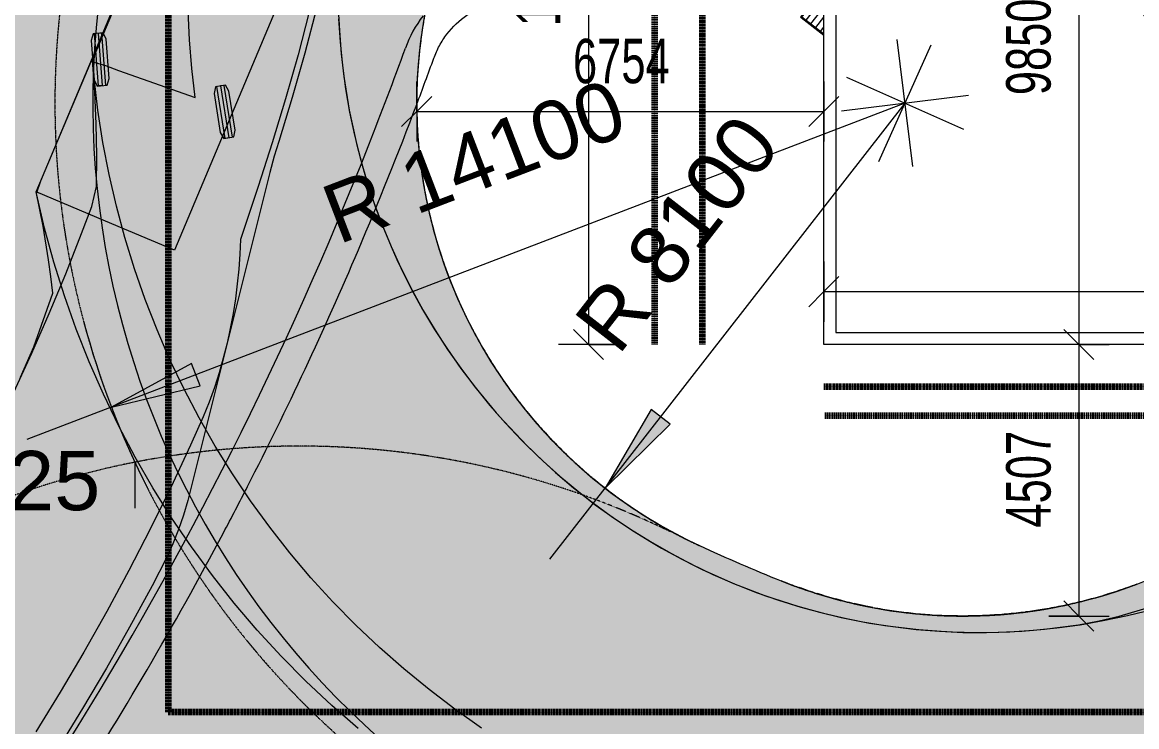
# Model space of a CAD drawing. Header units: millimetres. Extents: x 15878 to 679837, y -72324 to 391440.
# Drawn here: x 372138 to 390626, y -8488 to 3209 of the extents above; entities that cross this region are included whole.
import ezdxf

# ---------------------------------------------------------------- set-up
doc = ezdxf.new("R2010")
doc.units = ezdxf.units.MM
for name, pattern in [('Demolished', [4.8, 3.2, -1.6]), ('Hidden', [7.14375, 4.7625, -2.38125]), ('Hidden 0_6', [1.2, 0.6, -0.6])]:
    doc.linetypes.add(name, pattern=pattern)
for name, color, linetype, lineweight in [('A-ANNO-DIMS', 211, 'Continuous', 5), ('A-ANNO-DIMS-500', 211, 'Continuous', 5), ('A-ANNO-NOTE', 131, 'Continuous', 25), ('A-DETL', 90, 'Continuous', 5), ('A-DETL-GENF', 92, 'Continuous', 5), ('A-DETL-THIN', 151, 'Continuous', 5), ('A-FLOR', 192, 'Continuous', 5), ('A-WALL', 113, 'Continuous', 5), ('Q-CASE', 31, 'Continuous', 5)]:
    doc.layers.add(name, color=color, linetype=linetype, lineweight=lineweight)
doc.styles.add('Arial', font='arial.ttf', dxfattribs={"width": 0.7, "height": 737.649701})
doc.styles.add('Arial_1', font='arial.ttf', dxfattribs={"height": 983.532934})
doc.dimstyles.new('Linear_-_1_5mm_Arial', dxfattribs={"dimscale": 304.8, "dimtxt": 750, "dimasz": 1.64042, "dimexe": 1.64042, "dimexo": 0.0625, "dimgap": 0.82021, "dimtad": 1, "dimdec": 0, "dimzin": 0, "dimdsep": 46, "dimtxsty": 'Arial', "dimblk1": 'OBLIQUE', "dimblk2": 'OBLIQUE', "dimsah": 1, "dimcen": 0.09, "dimadec": 0, "dimazin": 0, "dimtfac": 1, "dimtdec": 4, "dimtix": 1, "dimtmove": 0, "dimatfit": 3, "dimfxl": 1.64042, "dimfxlon": 1, "dimtvp": 1, "dimtolj": 1, "dimtzin": 0, "dimarcsym": 2})
doc.dimstyles.new('Radial_-_2mm_Arial', dxfattribs={"dimscale": 304.8, "dimtxt": 1000, "dimasz": 4.92126, "dimexe": 4.92126, "dimexo": 0, "dimgap": 2.870735, "dimtad": 1, "dimjust": 3, "dimdec": 0, "dimzin": 0, "dimdsep": 46, "dimtxsty": 'Arial_1', "dimsah": 1, "dimcen": 0.09, "dimdle": 4.92126, "dimadec": 0, "dimazin": 0, "dimtfac": 1, "dimtdec": 4, "dimtix": 1, "dimtmove": 0, "dimatfit": 2, "dimfxl": 1, "dimtvp": 1, "dimtolj": 1, "dimtzin": 0, "dimarcsym": 2})

# ---------------------------------------------------------------- blocks, each defined once
blk = doc.blocks.new('DLN-Surface Channel-S1 - 300x150 _WD_-16398120-E_V_A_ Plan')
at = {"layer": 'Q-CASE'}
h = blk.add_hatch(dxfattribs=at)
h.set_pattern_fill('FP_3658', color=256, style=0, pattern_type=2)
h.set_pattern_definition([(270, (347796.43, 609.6), (100, 6e-15), [])])
h.paths.add_polyline_path([(4646, -135), (4473, 86), (4195, -135), (4640, -135)], flags=0)
h.paths.add_polyline_path([(-4185, -135), (-4398, 135), (-4649, 135), (-4646, -135), (-4199, -135)], flags=0)
for p, q in [((-4659, -150), (-4659, 150)), ((-4649, 150), (-4659, 150)), ((-4649, 150), (-4649, -150)), ((-4649, 140), (-4649, 150)), ((-4649, 150), (-4408, 150)), ((-4649, 140), (-4400, 140)), ((-4649, -135), (-4649, 135)), ((-4396, 135), (-4649, 135)), ((-4659, -150), (-4649, -150)), ((-4649, -135), (-4185, -135)), ((-4649, -150), (-4649, -140)), ((-4181, -140), (-4649, -140)), ((-4649, -150), (-4173, -150)), ((4171, -150), (4649, -150)), ((4649, -140), (4184, -140)), ((4190, -135), (4646, -135)), ((4649, -140), (4649, -150)), ((4649, -150), (4649, -142)), ((4649, -150), (4659, -150))]:
    blk.add_line(p, q, dxfattribs=at)
blk = doc.blocks.new('DIMBLOCK75-E_V_A_ Plan')
at = {"layer": 'A-ANNO-DIMS-500'}
for p, q in [((389667, 7707), (389417, 7957)), ((390167, 7707), (389167, 7707)), ((389667, 7707), (389667, -2143)), ((389667, 7707), (389917, 7457)), ((389667, 7707), (390167, 7707)), ((389667, -2143), (389417, -1893)), ((390167, -2143), (389167, -2143)), ((389667, -2143), (389917, -2393)), ((389667, -2143), (390167, -2143))]:
    blk.add_line(p, q, dxfattribs=at)
at = {"layer": 'A-ANNO-DIMS-500', "color": 0, "insert": (388460, 1998), "char_height": 737.6, "width": 1883.08, "attachment_point": 1, "rotation": 90, "line_spacing_factor": 0.938532, "style": 'Arial'}
blk.add_mtext('9850', dxfattribs=at)
blk = doc.blocks.new('_Oblique')
at = {"color": 0, "linetype": 'ByBlock', "lineweight": -2}
blk.add_line((-0.5, -0.5), (0.5, 0.5), dxfattribs=at)
blk = doc.blocks.new('DIMBLOCK76-E_V_A_ Plan')
at = {"layer": 'A-ANNO-DIMS-500'}
for p, q in [((389667, -2143), (389417, -1893)), ((390167, -2143), (389167, -2143)), ((389667, -2143), (389667, -6650)), ((389667, -2143), (389917, -2393)), ((389667, -2143), (390167, -2143)), ((389667, -6650), (389417, -6400)), ((389167, -6650), (390167, -6650)), ((389667, -6650), (389167, -6650)), ((389667, -6650), (389917, -6900))]:
    blk.add_line(p, q, dxfattribs=at)
at = {"layer": 'A-ANNO-DIMS-500', "color": 0, "insert": (388460, -5181), "char_height": 737.6, "width": 1883.08, "attachment_point": 1, "rotation": 90, "line_spacing_factor": 0.938532, "style": 'Arial'}
blk.add_mtext('4507', dxfattribs=at)
blk = doc.blocks.new('DIMBLOCK80-E_V_A_ Plan')
at = {"layer": 'A-ANNO-DIMS-500'}
for p, q in [((381533, 10387), (381283, 10637)), ((381033, 10387), (382033, 10387)), ((381533, 10387), (381033, 10387)), ((381533, 10387), (381533, -2143)), ((381533, 10387), (381783, 10137)), ((381533, -2143), (381283, -1893)), ((382033, -2143), (381033, -2143)), ((381533, -2143), (381783, -2393)), ((381533, -2143), (382033, -2143))]:
    blk.add_line(p, q, dxfattribs=at)
at = {"layer": 'A-ANNO-DIMS-500', "color": 0, "insert": (380326, 3141), "char_height": 737.6, "width": 2353.85, "attachment_point": 1, "rotation": 90, "line_spacing_factor": 0.938532, "style": 'Arial'}
blk.add_mtext('12529', dxfattribs=at)
blk = doc.blocks.new('DIMBLOCK83-E_V_A_ Plan')
at = {"layer": 'A-ANNO-DIMS-500'}
blk.add_hatch(color=256, dxfattribs=at).paths.add_polyline_path([(381806, -4524), (382884, -3462), (382572, -3219)], flags=0)
for p, q in [((386913, 815), (386651, 2920)), ((386782, 1868), (380885, -5708)), ((385729, 1736), (387834, 1999)), ((382572, -3219), (381806, -4524)), ((382884, -3462), (382572, -3219)), ((381806, -4524), (382884, -3462))]:
    blk.add_line(p, q, dxfattribs=at)
blk.add_arc((386782, 1868), 8100, 221.4936, 242.7143, dxfattribs=at)
at = {"layer": 'A-ANNO-DIMS-500', "color": 0, "insert": (381250, -1737), "char_height": 983.5, "width": 5261.54, "attachment_point": 1, "rotation": 52.104, "line_spacing_factor": 0.938532, "style": 'Arial_1'}
blk.add_mtext('R 8100', dxfattribs=at)
blk = doc.blocks.new('DIMBLOCK84-E_V_A_ Plan')
at = {"layer": 'A-ANNO-DIMS-500'}
blk.add_hatch(color=256, dxfattribs=at).paths.add_polyline_path([(367872, -6959), (368660, -8251), (368967, -8003)], flags=0)
for p, q in [((376726, -17932), (366930, -5792)), ((367872, -6959), (368660, -8251)), ((368967, -8003), (367872, -6959)), ((368660, -8251), (368967, -8003)), ((376839, -16877), (376614, -18987)), ((375672, -17819), (377781, -18045))]:
    blk.add_line(p, q, dxfattribs=at)
blk.add_arc((376726, -17932), 14100, 122.8072, 134.9978, dxfattribs=at)
at = {"layer": 'A-ANNO-DIMS-500', "color": 0, "insert": (372359, -9096), "char_height": 983.5, "width": 6166.15, "attachment_point": 1, "rotation": 308.9025, "line_spacing_factor": 0.938532, "style": 'Arial_1'}
blk.add_mtext('R 14100', dxfattribs=at)
blk = doc.blocks.new('DIMBLOCK85-E_V_A_ Plan')
at = {"layer": 'A-ANNO-DIMS-500'}
blk.add_hatch(color=256, dxfattribs=at).paths.add_polyline_path([(373616, -3180), (375087, -2828), (374946, -2459)], flags=0)
for p, q in [((386350, 899), (387214, 2836)), ((385813, 2299), (387750, 1436)), ((386782, 1868), (372216, -3717)), ((374946, -2459), (373616, -3180)), ((375087, -2828), (374946, -2459)), ((373616, -3180), (375087, -2828))]:
    blk.add_line(p, q, dxfattribs=at)
blk.add_arc((386782, 1868), 14100, 194.8815, 207.0721, dxfattribs=at)
at = {"layer": 'A-ANNO-DIMS-500', "color": 0, "insert": (377030, 432), "char_height": 983.5, "width": 6166.15, "attachment_point": 1, "rotation": 20.9768, "line_spacing_factor": 0.938532, "style": 'Arial_1'}
blk.add_mtext('R 14100', dxfattribs=at)
blk = doc.blocks.new('DIMBLOCK97-E_V_A_ Plan')
at = {"layer": 'A-ANNO-DIMS-500'}
for p, q in [((385436, -764), (385436, -1764)), ((385436, -1264), (385436, -764)), ((414623, -1764), (414623, -764)), ((385436, -1264), (385686, -1014)), ((414623, -1264), (414873, -1014)), ((385436, -1264), (385186, -1514)), ((385436, -1264), (414623, -1264)), ((414623, -1264), (414373, -1514)), ((414623, -1264), (414623, -1764))]:
    blk.add_line(p, q, dxfattribs=at)
at = {"layer": 'A-ANNO-DIMS-500', "color": 0, "insert": (399049, -57), "char_height": 737.6, "width": 2353.85, "attachment_point": 1, "line_spacing_factor": 0.938532, "style": 'Arial'}
blk.add_mtext('29187', dxfattribs=at)
blk = doc.blocks.new('DIMBLOCK100-E_V_A_ Plan')
at = {"layer": 'A-ANNO-DIMS-500'}
for p, q in [((378682, 2227), (378682, 1227)), ((378682, 1727), (378682, 2227)), ((385436, 2227), (385436, 1227)), ((385436, 1727), (385436, 2227)), ((378682, 1727), (378932, 1977)), ((385436, 1727), (385686, 1977)), ((378682, 1727), (378432, 1477)), ((378682, 1727), (385436, 1727)), ((385436, 1727), (385186, 1477))]:
    blk.add_line(p, q, dxfattribs=at)
at = {"layer": 'A-ANNO-DIMS-500', "color": 0, "insert": (381274, 2934), "char_height": 737.6, "width": 1883.08, "attachment_point": 1, "line_spacing_factor": 0.938532, "style": 'Arial'}
blk.add_mtext('6754', dxfattribs=at)
blk = doc.blocks.new('DIMBLOCK106-E_V_A_ Plan')
at = {"layer": 'A-ANNO-DIMS-500'}
blk.add_hatch(color=256, dxfattribs=at).paths.add_polyline_path([(388860, 5851), (389600, 4532), (389916, 4768)], flags=0)
for p, q in [((394848, -2158), (387961, 7053)), ((388860, 5851), (389600, 4532)), ((389916, 4768), (388860, 5851)), ((389600, 4532), (389916, 4768)), ((394999, -1108), (394696, -3207)), ((393798, -2006), (395897, -2309))]:
    blk.add_line(p, q, dxfattribs=at)
blk.add_arc((394848, -2158), 10000, 118.1894, 135.3782, dxfattribs=at)
at = {"layer": 'A-ANNO-DIMS-500', "color": 0, "insert": (392038, 5193), "char_height": 983.5, "width": 6166.15, "attachment_point": 1, "rotation": 306.7838, "line_spacing_factor": 0.938532, "style": 'Arial_1'}
blk.add_mtext('R 10000', dxfattribs=at)

msp = doc.modelspace()

# ---------------------------------------------------------------- hatches: boundary and pattern name
at = {"layer": 'A-DETL-GENF'}
h = msp.add_hatch(color=231, dxfattribs=at)
h.paths.add_polyline_path([(394154.6, -3504.7), (394154.6, -3504.7), (394058.3, -3641)], flags=0)
h.paths.add_polyline_path([(360905.8, -32952.9), (366891.1, -32952.9), (366578.7, -30379.5), (366544.9, -30043.5), (366491.1, -29401.3), (366451.2, -28754), (366427.2, -28155.8), (366415.6, -27557.4), (366416.4, -26952.2), (366429.9, -26345.9), (366456, -25740.7), (366494.7, -25136.8), (366545.9, -24534.1), (366609.7, -23932.9), (366686, -23333.3), (366774.7, -22735.6), (366875.9, -22140), (366989.4, -21546.8), (367115.2, -20956.1), (367264.3, -20324), (367406.4, -19773), (367566, -19201.9), (367740.4, -18624), (367926.9, -18049.8), (368125.2, -17479.7), (368335.4, -16913.8), (368557.3, -16352.5), (368790.8, -15795.9), (369062.3, -15187), (369292.3, -14697.9), (369523.4, -14229.8), (369643.2, -14004), (369803.7, -13727.7), (369963.6, -13474.7), (370207.5, -13127), (370358.2, -12928.2), (370550.3, -12692.7), (370820.9, -12390.4), (370982.2, -12222.6), (371163.9, -12044.2), (371489.5, -11754.7), (371725.3, -11562.2), (371983.5, -11367.8), (372261.4, -11175.8), (372506.3, -11020), (372754.3, -10874.4), (373070, -10706.1), (373339.9, -10575.6), (373612.3, -10456.2), (373939.9, -10328.2), (374227.1, -10228.9), (374515.8, -10141.1), (374798.9, -10066.1), (375151.1, -9988.3), (375450.5, -9934.8), (375735.5, -9894.3), (376044.9, -9862.2), (376356.5, -9841.9), (376669.7, -9833.6), (376884.2, -9833.6), (377328.7, -9820.1), (377536.2, -9820.7), (377859, -9833.7), (378247.8, -9866.8), (378564.1, -9907.2), (378852.2, -9955.2), (379147.8, -10015.6), (379449, -10089.1), (379736.8, -10170.9), (380029.6, -10266.2), (380316.9, -10371.8), (380607.5, -10491.5), (380884, -10618), (381186.3, -10759.1), (381895, -11072.9), (382475.2, -11315.9), (383057.3, -11547), (383648.2, -11769.1), (384246.9, -11981.3), (384843.6, -12180.3), (385432.8, -12364.9), (385776.8, -12466.8), (386350.4, -12567), (386761.1, -12624.8), (387173.3, -12670.5), (387586.7, -12704), (388000.8, -12725.4), (388415.5, -12734.6), (388831.6, -12731.5), (389246.7, -12716.2), (389663.5, -12688.5), (390071.6, -12649.3), (390483, -12597.6), (390892.8, -12533.8), (391300.5, -12458), (391705.8, -12370.3), (392108.4, -12270.6), (392507.9, -12159.2), (392903.9, -12036), (393289.6, -11903.6), (393648.9, -11769), (394058.3, -11601.6), (394422.5, -11439.9), (394779.7, -11269.2), (395176.4, -11064.6), (395537, -10864.7), (395907.6, -10644.4), (396248.2, -10428), (396539.1, -10232.4), (397110.7, -9839.5), (397403.6, -9658.9), (397663.6, -9512.2), (397958.9, -9360.6), (398248.8, -9226.1), (398499.7, -9120.6), (398752.1, -9024), (399123.8, -8899.9), (399345.6, -8834.5), (399666, -8752.8), (399981.4, -8685.7), (400221.8, -8641.9), (403266.7, -8142.5), (414623.2, -8142.5), (414623.2, -2142.5), (394850.1, -2142.5), (394850.1, -2442.5), (394691.9, -2718.3), (394523, -2987.5), (394307.9, -3298.1), (394249.2, -3377.2), (394249.2, -3377.2), (394154.6, -3504.7), (393955.4, -3752.1), (393746.3, -3991.8), (393528.3, -4223), (393203.7, -4533.7), (393066.1, -4658.4), (392714.6, -4945.6), (392570.9, -5056.6), (392297.3, -5250.4), (392046.3, -5414.6), (391773.8, -5577.9), (391416.7, -5769.4), (391134.3, -5906.1), (390847.1, -6031.7), (390536.3, -6153), (390476.5, -6174.3), (390476.5, -6227.9), (390327, -6227.9), (389921.6, -6351), (389614.7, -6430.1), (389322, -6493.9), (389002.3, -6550.6), (388692.9, -6593.1), (388386.2, -6623.4), (388053.6, -6642.7), (387687.7, -6648.1), (387366.1, -6639.3), (387054.9, -6618.7), (386735.3, -6584.8), (386441.9, -6542.5), (386127, -6484.7), (385827, -6417.5), (385524.2, -6337.4), (385206.1, -6239.5), (384948.8, -6149.9), (384565.9, -5999.5), (384046.9, -5781.1), (383596.7, -5581.7), (383230.2, -5410.6), (382994.9, -5291.2), (382703, -5128.9), (382411.3, -4950.4), (382154.4, -4778.7), (381895.6, -4590.9), (381652.9, -4399.9), (381403.1, -4186.9), (381179.1, -3980.2), (380955.2, -3757.2), (380740.3, -3525.7), (380534.7, -3286.2), (380338.6, -3038.8), (380152.4, -2784.1), (379970.2, -2513), (379810.5, -2254.1), (379644.8, -1960), (379510.9, -1699.2), (379377.6, -1413.5), (379255.5, -1122.8), (379144.5, -826.9), (379045.7, -528.3), (378958.3, -225.5), (378882.8, 80.6), (378819.2, 389.3), (378767.7, 700.2), (378727, 1026.5), (378701.2, 1327), (378686.2, 1644.3), (378684.2, 1990.8), (378693.2, 2271.9), (378715.8, 2596.1), (378749.4, 2902.5), (378794.8, 3208.3), (378852.2, 3513.9), (378920.1, 3812.4), (378990.6, 4078.1), (379060.7, 4312.7), (379271.1, 4939.3), (379426.5, 5402.3), (379733.6, 6359.4), (379920.3, 6968.3), (380129.3, 7677.8), (380350.9, 8453.5), (380739.6, 9891.1), (380869.8, 10386.9), (372713.9, 12480.2), (372137.7, 10457.8), (371732, 9083), (371315.2, 7711.9), (370888, 6346.9), (370477.5, 5070.5), (370034.3, 3728.7), (369575.8, 2377.5), (369081.7, 960.6), (368625.8, -313.7), (368134.4, -1653.4), (367632.2, -2989), (367119.1, -4320.6), (366595.2, -5647.9), (366060.5, -6970.9), (365515, -8289.5), (364958.8, -9603.6), (364392, -10913.2), (363814.5, -12218.1), (363240.7, -13512), (362909.4, -14315.3), (362665.9, -14942.9), (362442.1, -15553.2), (362305.7, -15940.7), (362034.6, -16767.5), (361900.7, -17199.3), (361716.1, -17834.2), (361543.5, -18472.5), (361382.9, -19114), (361231.4, -19773), (361098.3, -20405.8), (360974.3, -21055.6), (360862.6, -21707.9), (360756, -22414.3), (360670.3, -23067.9), (360601.4, -23678.1), (360539.1, -24339.3), (360489.3, -25003.4), (360451.8, -25672.7), (360426.9, -26355.9), (360415.9, -26962.1), (360415.9, -27622.8), (360428.3, -28283.3), (360453.3, -28943.6), (360489.2, -29580.8), (360526.8, -30101.3), (360585.4, -30752.4), (360656.1, -31402.5), (360717, -31895.4), (360829.6, -32670.9), (360874.7, -32952.9)], flags=0)
h.paths.add_polyline_path([(390476.5, -6227.9), (390476.5, -6174.3), (390327, -6227.9), (390401.8, -6227.9)], flags=0)
h.paths.add_polyline_path([(382878.8, -6109), (382878.8, -6109), (382874, -6057)], flags=0)
h.paths.add_polyline_path([(382140, -5414), (382140, -5414), (382139.9, -5414)], flags=0)
h.paths.add_polyline_path([(382374, 33957.6), (382374, 33957.7), (382378.2, 51682.5), (382386.1, 51889.6), (382402.5, 52144.6), (382448.4, 52558.1), (382493.6, 52852.8), (382549.7, 53146.2), (382616.7, 53437.8), (382700.7, 53747.7), (382803.8, 54073.9), (382920.2, 54394.7), (383041.9, 54691.9), (383175.3, 54984.1), (383320.4, 55271.1), (383426.8, 55466.8), (383589.4, 55741.2), (383764.3, 56011.3), (383946.7, 56270.1), (384140.8, 56523.7), (384372.7, 56800.9), (384558.7, 57007.3), (384781.8, 57236.6), (385013.9, 57457), (385316, 57718.6), (385552.9, 57907), (385761.6, 58062), (386026.8, 58243.9), (386299.6, 58415.4), (386612.6, 58593.9), (386898.9, 58741.9), (387208.5, 58886.1), (387494.7, 59005.7), (387786.1, 59114.6), (388082.4, 59212.5), (388410.1, 59306.3), (388668.7, 59370.2), (388967.4, 59432.7), (389279.6, 59485.5), (389655.8, 59532.3), (389915.8, 59554.8), (390238.9, 59570.6), (390563.9, 59575.3), (435019.3, 59614.6), (435468.7, 59636.2), (435895.1, 59670.5), (436361.7, 59724), (436624.8, 59760.9), (437021.9, 59827.8), (437439.5, 59911.9), (437783.6, 59991.4), (438163, 60090.7), (438539.2, 60201.1), (438963.9, 60340.9), (439347.1, 60480.6), (439960.8, 60721.6), (440350.1, 60893.7), (440509.4, 60967.7), (440830.3, 61129.9), (441206.2, 61338), (441590.5, 61570.8), (441843.7, 61735.8), (442155.4, 61953.4), (442458.5, 62180.9), (442702.4, 62376.1), (442986.6, 62618.9), (443262.8, 62871.5), (443824.5, 63397.4), (444109.3, 63645.8), (444324, 63824.8), (444649.5, 64081), (444982.7, 64327.2), (445323.2, 64563), (445670.7, 64788.3), (446022.1, 65001.2), (446291.3, 65154.9), (446647.3, 65345.4), (447009.6, 65525.7), (447378.7, 65695.7), (447625.9, 65799.6), (467700.6, 72486.1), (448593.6, 72486.1), (447768.9, 72234), (446524.8, 71862.6), (445194.9, 71478.3), (443861.5, 71105.8), (442524.9, 70745.3), (441185.1, 70396.7), (439842.3, 70060.1), (438496.5, 69735.5), (437147.8, 69423), (435796.4, 69122.5), (434442.4, 68834), (433085.9, 68557.7), (431361.5, 68225.3), (430158.8, 68004.8), (429002.2, 67801.6), (427636.7, 67573.9), (426269.1, 67358.4), (424899.7, 67155.2), (423114.8, 66909.8), (422155.8, 66785.4), (420781.4, 66618.8), (419405.6, 66464.6), (418028.5, 66322.7), (416650.2, 66193.1), (415270.7, 66075.7), (413890.3, 65970.7), (412508.9, 65878.1), (411126.8, 65797.8), (409743.9, 65729.8), (408360.5, 65674.2), (406976.4, 65630.9), (405591.6, 65600), (404203.3, 65581.4), (401982.8, 65575.3), (386923.8, 65580.7), (386877.3, 65581.6), (386556.4, 65600.8), (386133.7, 65647), (385918.3, 65677.1), (385459.5, 65765.8), (385212.8, 65823.7), (384943.4, 65896.2), (384591.8, 66007.5), (384265.2, 66126.6), (384038.7, 66217.7), (383735.6, 66353.7), (383379.1, 66534.1), (383159.5, 66655.2), (382857.6, 66838.2), (382560.1, 67036.7), (382369.8, 67172.7), (382050.2, 67423.9), (381805.6, 67633.6), (381571.6, 67851), (381347.2, 68076.4), (381132.4, 68309.8), (380927.2, 68551.1), (380731.8, 68800), (380531.2, 69078.3), (380371.2, 69319.1), (380206.5, 69588.7), (380052.4, 69864.4), (379877.2, 70214), (379748.6, 70500.1), (379632.7, 70787.1), (379527.7, 71078.3), (379434, 71373.4), (379351.6, 71671.9), (379280.6, 71973.4), (379221.2, 72277.4), (379184.1, 72486.1), (373150.1, 72486.1), (373171.6, 72242.5), (373216.9, 71852.8), (373294, 71343.3), (373339.9, 71077.9), (373463.4, 70494.6), (373557.7, 70112.1), (373604.7, 69931.4), (373725.2, 69520.4), (373881, 69047.5), (373968.8, 68798.5), (374116.6, 68415.4), (374266.7, 68056.1), (374503.1, 67543.7), (374685.7, 67179.2), (374820.9, 66924), (375037.7, 66541.5), (375260.3, 66175.2), (375439.6, 65896.2), (375624.1, 65622.9), (375856.5, 65298.7), (376285, 64732.8), (376462.2, 64477.5), (376629.5, 64215.6), (376786.7, 63947.5), (376933.4, 63673.5), (377069.6, 63394.1), (377194.9, 63109.7), (377328.7, 62765.2), (377444.1, 62424.9), (377541.2, 62092.1), (377616.3, 61790.1), (377676.5, 61502.9), (377727, 61209), (377767.2, 60908.7), (377796.4, 60602.2), (377814.4, 60283.2), (377819.7, 59964.1), (377818.4, 59773.9), (377801.1, 59426.3), (377764.5, 59041.6), (377740.4, 58845.3), (377690.7, 58538.5), (377629.3, 58233.8), (377556.2, 57931.8), (377466.9, 57618.3), (377328.7, 57209.7), (377083.8, 56537.4), (376950.4, 56126.1), (376834.7, 55725.6), (376732.9, 55326.6), (376644.2, 54926.9), (376568.2, 54525.8), (376504.9, 54123.3), (376474.6, 53906.7), (376430.7, 53503.1), (376399.3, 53098), (376380.5, 52689.2), (376376.9, 52110.5), (376378.1, 51793.2), (376374.2, 51475.3), (376368.4, 38220.7), (376339.3, 36705.1), (376307.4, 35672.6), (376259.6, 34533.5), (376231.9, 33957.7), (381064.8, 33957.6)], flags=0)
h = msp.add_hatch(dxfattribs=at)
h.set_pattern_fill('FP_3710', style=0, pattern_type=2)
h.set_pattern_definition([(45, (347796.4, 0), (-1060.66, 1060.66), []), (135, (347796.4, 0), (-1060.66, -1060.66), [])])
h.paths.add_polyline_path([(360845.6, -32952.9), (360874.7, -32952.9), (360769.7, -32269), (360675.9, -31564), (360842.2, -32925.4)], flags=0)
h.paths.add_polyline_path([(366971.9, -32952.9), (366893.8, -32552.9), (366762.7, -31775.7), (366699.2, -31358.6), (366699.2, -31396.9), (366893.8, -32952.9), (366967.9, -32952.9)], flags=0)
h.paths.add_polyline_path([(388610.7, -12736.2), (388415.2, -12734.6), (388598.9, -12736.1)], flags=0)
h.paths.add_polyline_path([(380830.5, -3627.2), (380828.9, -3624.7), (380830.4, -3627.2)], flags=0)

# ---------------------------------------------------------------- linework, layer by layer
at = {"layer": 'A-DETL', "linetype": 'Hidden', "lineweight": 100}
for p, q in [((383417, 19523), (383417, -2142.5)), ((374559.6, 10353.2), (374559.6, -8246.8)), ((414013.5, -2846.8), (385435.7, -2846.8)), ((414013.5, -8246.8), (374559.6, -8246.8))]:
    msp.add_line(p, q, dxfattribs=at)
at = {"layer": 'A-DETL'}
for p, q in [((372369.3, 391.2), (377024.8, 11451.3)), ((379318.8, 10485.7), (374663.3, -574.5)), ((373305.8, 2580.7), (375916.7, 8819)), ((372369.3, 391.2), (375351.7, 7476.6)), ((372445.9, 574.4), (374821.7, 6255.1)), ((377339, 5100.2), (376716.4, 2669.3)), ((374912.4, 2919.3), (374891.8, 3399.9)), ((377021.2, 3435.5), (376826.3, 2696.2)), ((377380.9, 3435.1), (377400.5, 3065.7)), ((377386.8, 3266.2), (377410.6, 2877)), ((373313.4, 3018.2), (373280.5, 2906.4)), ((373478.9, 3031), (373313.4, 3018.2)), ((373334.1, 3019.8), (373313.4, 3018.2)), ((373401.5, 2151.2), (373334.1, 3019.8)), ((373458.2, 3029.4), (373396.2, 3024.6)), ((373396.2, 3024.6), (373463.6, 2156)), ((373525.6, 2160.8), (373458.2, 3029.4)), ((373528.7, 2925.7), (373478.9, 3031)), ((377400.5, 3065.7), (377427.7, 2685.4)), ((373280.5, 2906.4), (373331.1, 2254.9)), ((373579.2, 2274.2), (373528.7, 2925.7)), ((374950.6, 2439.7), (374912.4, 2919.3)), ((377410.6, 2877), (377448.7, 2489)), ((376716.4, 2669.3), (376507.3, 1935.9)), ((376826.3, 2696.2), (376617.7, 1960.7)), ((377427.7, 2685.4), (377472, 2308.2)), ((373341.8, 2049.8), (373305.8, 2580.7)), ((373331.7, 2284.8), (373307.9, 2554.1)), ((373307.9, 2554.1), (373519.1, 2493.4)), ((373519.1, 2493.4), (373732.5, 2406)), ((373732.5, 2406), (375006.4, 1961.8)), ((375006.4, 1961.8), (374950.6, 2439.7)), ((377448.7, 2489), (377501, 2102.6)), ((373331.1, 2254.9), (373380.8, 2149.6)), ((373394.2, 1747.8), (373331.7, 2284.8)), ((373546.3, 2162.4), (373579.2, 2274.2)), ((377472, 2308.2), (377562.2, 1748.3)), ((373365.7, 1522.2), (373341.8, 2049.8)), ((373380.8, 2149.6), (373546.3, 2162.4)), ((373463.6, 2156), (373401.5, 2151.2)), ((375344, 2138.2), (375320.2, 2024.1)), ((375507.9, 2164.4), (375344, 2138.2)), ((375364.5, 2141.5), (375344, 2138.2)), ((375502, 1281.2), (375364.5, 2141.5)), ((375487.4, 2161.1), (375426, 2151.3)), ((375426, 2151.3), (375563.4, 1291)), ((375624.9, 1300.8), (375487.4, 2161.1)), ((375566, 2063.4), (375507.9, 2164.4)), ((375669.1, 1418.2), (375566, 2063.4)), ((377501, 2102.6), (377567.4, 1718.3)), ((375320.2, 2024.1), (375423.3, 1378.9)), ((376507.3, 1935.9), (376284.7, 1206.4)), ((376617.7, 1960.7), (376395.5, 1229.2)), ((373476.4, 1213.4), (373394.2, 1747.8)), ((377562.2, 1748.3), (377682.3, 1198)), ((377567.4, 1718.3), (377647.8, 1336.8)), ((373375, 998.6), (373365.7, 1522.2)), ((375423.3, 1378.9), (375481.5, 1277.9)), ((375481.5, 1277.9), (375645.3, 1304.1)), ((375645.3, 1304.1), (375669.1, 1418.2)), ((377647.8, 1336.8), (377742.1, 958.5)), ((373578, 682.4), (373476.4, 1213.4)), ((375563.4, 1291), (375502, 1281.2)), ((376284.7, 1206.4), (376048.7, 481.2)), ((376395.5, 1229.2), (376318.5, 986.3)), ((377682.3, 1198), (377776.1, 836.7)), ((373367.3, 479.8), (373375, 998.6)), ((376318.5, 986.3), (376242.5, 714.1)), ((377742.1, 958.5), (377850.2, 583.8)), ((377776.1, 836.7), (377882.3, 481.2)), ((372375.3, 362.9), (372445.9, 574.4)), ((373699, 155.5), (373578, 682.4)), ((376242.5, 714.1), (374882.9, -4731.6)), ((377850.2, 583.8), (377972, 213.4)), ((372482.1, -177.5), (372369.3, 391.2)), ((373516.3, -91.6), (372369.3, 391.2)), ((373291.3, 147.4), (373367.3, 479.8)), ((376048.7, 481.2), (375822, -199.9)), ((377882.3, 481.2), (378000.6, 132.2)), ((372508.8, -207.8), (372375.3, 362.9)), ((377972, 213.4), (378107.2, -152.3)), ((373122.6, -299.5), (373291.3, 147.4)), ((373839.3, -366.6), (373699, 155.5)), ((378000.6, 132.2), (378130.6, -209.4)), ((372574.5, -737.1), (372482.1, -177.5)), ((374663.3, -574.5), (373516.3, -91.6)), ((378107.2, -152.3), (378255.8, -512.8)), ((372663.2, -773.3), (372508.8, -207.8)), ((372859.2, -965.9), (373122.6, -299.5)), ((373998.5, -883.3), (373839.3, -366.6)), ((375822, -199.9), (375760.2, -400)), ((378130.6, -209.4), (378277, -554.6)), ((375760.2, -400), (375748.5, -644.2)), ((378255.8, -512.8), (378417.4, -867.7)), ((378277, -554.6), (378354.2, -732.1)), ((372612, -1013.5), (372574.5, -737.1)), ((375748.5, -644.2), (375730.5, -889.2)), ((378354.2, -732.1), (378518.3, -1066.7)), ((372838.1, -1332.8), (372663.2, -773.3)), ((374176.6, -1393.8), (373998.5, -883.3)), ((375730.5, -889.2), (375705.7, -1135)), ((378417.4, -867.7), (378591.9, -1216.4)), ((372583.4, -1627.2), (372859.2, -965.9)), ((372643.2, -1287.6), (372612, -1013.5)), ((378518.3, -1066.7), (378604.6, -1238.5)), ((372327.1, -2180), (372643.2, -1287.6)), ((375705.7, -1135), (375674.1, -1381.4)), ((378591.9, -1216.4), (378779.1, -1558.4)), ((378604.6, -1238.5), (378789.1, -1575.1)), ((373033.4, -1885.4), (372838.1, -1332.8)), ((374373.2, -1897.4), (374176.6, -1393.8)), ((375674.1, -1381.4), (375635.2, -1628.1)), ((372295.5, -2283.4), (372583.4, -1627.2)), ((375635.2, -1628.1), (375588.9, -1874.9)), ((378779.1, -1558.4), (378978.7, -1893.4)), ((378789.1, -1575.1), (378985.3, -1903.9)), ((373248.8, -2430.6), (373033.4, -1885.4)), ((374588.2, -2393.5), (374373.2, -1897.4)), ((375588.9, -1874.9), (375534.9, -2121.6)), ((378978.7, -1893.4), (379190.4, -2220.8)), ((378985.3, -1903.9), (379192.9, -2224.5)), ((372109.2, -2683.2), (372327.1, -2180)), ((375534.9, -2121.6), (375473, -2367.9)), ((371995.4, -2934.1), (372295.5, -2283.4)), ((374821.1, -2881.3), (374588.2, -2393.5)), ((375473, -2367.9), (375402.9, -2613.5)), ((379190.4, -2220.8), (379414, -2540.3)), ((379192.9, -2224.5), (379411.4, -2536.3)), ((373484, -2967.5), (373248.8, -2430.6)), ((379411.4, -2536.3), (379640.5, -2838.9)), ((379414, -2540.3), (379649.1, -2851.4)), ((375402.9, -2613.5), (375324.5, -2858)), ((375071.8, -3360.3), (374821.1, -2881.3)), ((375324.5, -2858), (375237.5, -3101.1)), ((379640.5, -2838.9), (380001.6, -3275.5)), ((379649.1, -2851.4), (379895.4, -3153.6)), ((373738.8, -3495.4), (373484, -2967.5)), ((375237.5, -3101.1), (375141.6, -3342.3)), ((379895.4, -3153.6), (380152.7, -3446.6)), ((380001.6, -3275.5), (380125.8, -3416.9)), ((374012.6, -4013.6), (373738.8, -3495.4)), ((375141.6, -3342.3), (374931.3, -3815.1)), ((375339.8, -3829.9), (375071.8, -3360.3)), ((380125.8, -3416.9), (380514, -3822)), ((380152.7, -3446.6), (380420.5, -3730)), ((374931.3, -3815.1), (374602.5, -4514.4)), ((375624.9, -4289.2), (375339.8, -3829.9)), ((380420.5, -3730), (380698.5, -4003.5)), ((380514, -3822), (380781.6, -4080)), ((374305.3, -4521.5), (374012.6, -4013.6)), ((380698.5, -4003.5), (380986.3, -4266.5)), ((380781.6, -4080), (381056.5, -4326.4)), ((375926.6, -4737.9), (375624.9, -4289.2)), ((380986.3, -4266.5), (381283.6, -4518.8)), ((381056.5, -4326.4), (381338.1, -4560.7)), ((374602.5, -4514.4), (374260.7, -5207.5)), ((374616.4, -5018.3), (374305.3, -4521.5)), ((381283.6, -4518.8), (381589.9, -4760.1)), ((381338.1, -4560.7), (381644.7, -4801.8)), ((374882.9, -4731.6), (374811, -4972.8)), ((376244.5, -5175.2), (375926.6, -4737.9)), ((381589.9, -4760.1), (381904.8, -4990)), ((381644.7, -4801.8), (381940, -5013.1)), ((374811, -4972.8), (374728.1, -5212.2)), ((381904.8, -4990), (382227.9, -5208.2)), ((374945.5, -5503.4), (374616.4, -5018.3)), ((376578.2, -5600.5), (376244.5, -5175.2)), ((381940, -5013.1), (382260.2, -5228.9)), ((374260.7, -5207.5), (373906.1, -5894.1)), ((374728.1, -5212.2), (374634, -5449.6)), ((382227.9, -5208.2), (382558.8, -5414.5)), ((382260.2, -5228.9), (382577.7, -5422.2)), ((374634, -5449.6), (374528.5, -5684.5)), ((375292.1, -5976.1), (374945.5, -5503.4)), ((382558.8, -5414.5), (382897.1, -5608.5)), ((382577.7, -5422.2), (382742.3, -5520.5)), ((382742.3, -5520.5), (383077.8, -5704.4)), ((374528.5, -5684.5), (374291.6, -6147.2)), ((376927.3, -6013.4), (376578.2, -5600.5)), ((382897.1, -5608.5), (383242.2, -5789.9)), ((383077.8, -5704.4), (383418.9, -5875.4)), ((373906.1, -5894.1), (373538.9, -6574.1)), ((383242.2, -5789.9), (383593.7, -5958.7)), ((383418.9, -5875.4), (383939, -6108.9)), ((375655.7, -6435.8), (375292.1, -5976.1)), ((377291.2, -6413.2), (376927.3, -6013.4)), ((383593.7, -5958.7), (383951.2, -6114.4)), ((374291.6, -6147.2), (373919.6, -6834.3)), ((383939, -6108.9), (384468.2, -6312.5)), ((383951.2, -6114.4), (384314.1, -6256.9)), ((384314.1, -6256.9), (384682.1, -6386.1)), ((376036, -6881.8), (375655.7, -6435.8)), ((377669.6, -6799.4), (377291.2, -6413.2)), ((384468.2, -6312.5), (385004.1, -6485.5)), ((384682.1, -6386.1), (385054.5, -6501.6)), ((390336.4, -6654), (391066.2, -6434)), ((373538.9, -6574.1), (373159.1, -7247.1)), ((385004.1, -6485.5), (385363.4, -6586.1)), ((385054.5, -6501.6), (385430.8, -6603.5)), ((385363.4, -6586.1), (385724, -6673.1)), ((385430.8, -6603.5), (385810.7, -6691.5)), ((390005.7, -6732), (390336.4, -6654)), ((390071.7, -6725.3), (390474.5, -6639.4)), ((390474.5, -6639.4), (390907.8, -6534.5)), ((373919.6, -6834.3), (373534.9, -7514.3)), ((378061.8, -7171.5), (377669.6, -6799.4)), ((385724, -6673.1), (386084.9, -6746.3)), ((385810.7, -6691.5), (386193.5, -6765.6)), ((386084.9, -6746.3), (386445.3, -6805.7)), ((386193.5, -6765.6), (386578.8, -6825.6)), ((386445.3, -6805.7), (386817.1, -6852.8)), ((386578.8, -6825.6), (386966, -6871.4)), ((389098.3, -6868.8), (389661.7, -6796.7)), ((389300.8, -6847.2), (389687, -6793.4)), ((389661.7, -6796.7), (390005.7, -6732)), ((389687, -6793.4), (390071.7, -6725.3)), ((376432.4, -7313.7), (376036, -6881.8)), ((386817.1, -6852.8), (387009.2, -6875.3)), ((386966, -6871.4), (387354.6, -6903)), ((387009.2, -6875.3), (387380.7, -6901.8)), ((387354.6, -6903), (387744.2, -6920.4)), ((387380.7, -6901.8), (387572.5, -6913.6)), ((387572.5, -6913.6), (387955.8, -6923.4)), ((387744.2, -6920.4), (388134.1, -6923.5)), ((387955.8, -6923.4), (388338.3, -6919.1)), ((388134.1, -6923.5), (388523.8, -6912.3)), ((388338.3, -6919.1), (388719.3, -6900.9)), ((388523.8, -6912.3), (388912.9, -6886.9)), ((388719.3, -6900.9), (389098.3, -6868.8)), ((388912.9, -6886.9), (389300.8, -6847.2)), ((378467.4, -7528.9), (378061.8, -7171.5)), ((373159.1, -7247.1), (372766.9, -7912.9)), ((376844.3, -7730.7), (376432.4, -7313.7)), ((373534.9, -7514.3), (373137.7, -8187.1)), ((378885.8, -7871.3), (378467.4, -7528.9)), ((377271.1, -8132.4), (376844.3, -7730.7)), ((372766.9, -7912.9), (372362.5, -8571.4)), ((379316.5, -8198.1), (378885.8, -7871.3)), ((377712.5, -8518.2), (377271.1, -8132.4)), ((373137.7, -8187.1), (372728.2, -8852.4)), ((379758.8, -8509), (379316.5, -8198.1))]:
    msp.add_line(p, q, dxfattribs=at)
at = {"layer": 'A-DETL', "linetype": 'Demolished', "lineweight": 100}
for p, q in [((382626.5, 6555.2), (382626.5, -2142.5)), ((385454.5, -3321.8), (414623.2, -3321.8))]:
    msp.add_line(p, q, dxfattribs=at)
at = {"layer": 'A-DETL', "linetype": 'Hidden 0_6'}
for centre, radius, start, end in [((386781.7, 1867.5), 14100, 160.84583, 245.10915), ((386781.7, 1867.5), 8100, 160.84583, 245.10915), ((386781.7, 1867.5), 8100, 180.16931, 245.10915), ((386781.7, 1867.5), 8100, 180.16931, 245.10915), ((376726.5, -17932.1), 14100, 64.03992, 154.03992)]:
    msp.add_arc(centre, radius, start, end, dxfattribs=at)
at = {"layer": 'A-DETL'}
msp.add_arc((387409.9, 1878.4), 14100, 162.40805, 249.18508, dxfattribs=at)
at = {"layer": 'A-DETL-THIN'}
msp.add_line((374005.5, -4097.2), (374005.5, -4856.4), dxfattribs=at)
for centre, radius, start, end in [((203724.7, 59407.9), 175384, 335.662611, 344.480196), ((203724.7, 59407.9), 175384, 335.662611, 344.480196), ((386781.7, 1867.5), 8100, 160.84583, 245.10915), ((386781.7, 1867.5), 8100, 170.47067, 171.68202), ((386781.7, 1867.5), 8100, 171.68202, 172.65814), ((386781.7, 1867.5), 8100, 172.65814, 173.84991), ((386781.7, 1867.5), 8100, 174.83887, 175.64197), ((386781.7, 1867.5), 8100, 173.84991, 174.83887), ((386781.7, 1867.5), 8100, 176.00222, 177.13781), ((386781.7, 1867.5), 8100, 175.64197, 176.00222), ((386781.7, 1867.5), 8100, 177.13781, 178.23152), ((386781.7, 1867.5), 8100, 178.23152, 179.3676), ((386781.7, 1867.5), 8100, 179.3676, 180.46082), ((386781.7, 1867.5), 8100, 180.46082, 181.57942), ((386781.7, 1867.5), 8100, 181.59743, 182.69011), ((386781.7, 1867.5), 8100, 182.69011, 183.82731), ((386781.7, 1867.5), 8100, 183.82731, 184.91939), ((386781.7, 1867.5), 8100, 184.91939, 186.05724), ((386781.7, 1867.5), 8100, 186.05724, 187.14868), ((386781.7, 1867.5), 8100, 187.14868, 188.28723), ((386781.7, 1867.5), 8100, 188.28723, 189.37796), ((386781.7, 1867.5), 8100, 189.37796, 190.51729), ((386781.7, 1867.5), 8100, 190.51729, 191.60723), ((386781.7, 1867.5), 8100, 191.60723, 192.74743), ((386781.7, 1867.5), 8100, 192.74743, 193.83651), ((386781.7, 1867.5), 8100, 193.83651, 194.97765), ((386781.7, 1867.5), 8100, 194.97765, 196.06578), ((386781.7, 1867.5), 8100, 196.06578, 197.20797), ((386781.7, 1867.5), 8100, 197.20797, 198.2524), ((386781.7, 1867.5), 8100, 198.29504, 199.43321), ((386781.7, 1867.5), 8100, 199.4384, 200.52431), ((386781.7, 1867.5), 8100, 200.52431, 201.66896), ((386781.7, 1867.5), 8100, 201.66896, 202.75357), ((386781.7, 1867.5), 8100, 202.75357, 203.89967), ((386781.7, 1867.5), 8100, 203.89967, 204.98283), ((386781.7, 1867.5), 8100, 204.98283, 206.13056), ((386781.7, 1867.5), 8100, 206.13056, 207.21209), ((386781.7, 1867.5), 8100, 207.21209, 208.36166), ((386781.7, 1867.5), 8100, 208.36166, 209.44134), ((386781.7, 1867.5), 8100, 209.44134, 210.593), ((386781.7, 1867.5), 8100, 210.593, 211.67059), ((386781.7, 1867.5), 8100, 211.67059, 212.82465), ((386781.7, 1867.5), 8100, 212.82465, 213.89984), ((387746.8, 1450.2), 8100, 248.11982, 331.27667), ((386781.7, 1867.5), 8100, 213.89984, 215.05667), ((386781.7, 1867.5), 8100, 215.05667, 216.12909), ((386781.7, 1867.5), 8100, 216.12909, 217.28914), ((386781.7, 1867.5), 8100, 217.28914, 218.35834), ((386781.7, 1867.5), 8100, 218.35834, 219.52218), ((386781.7, 1867.5), 8100, 219.52218, 220.58758), ((386781.7, 1867.5), 8100, 220.58758, 221.75596), ((386781.7, 1867.5), 8100, 221.75596, 222.81682), ((386781.7, 1867.5), 8100, 222.81682, 223.99072), ((386781.7, 1867.5), 8100, 223.99072, 225.04606), ((386781.7, 1867.5), 8100, 225.04606, 226.22679), ((386781.7, 1867.5), 8100, 226.22679, 227.2753), ((386781.7, 1867.5), 8100, 227.2753, 228.4647), ((386781.7, 1867.5), 8100, 228.4647, 229.50454), ((386781.7, 1867.5), 8100, 229.50454, 230.7053), ((386781.7, 1867.5), 8100, 230.7053, 231.73377), ((386781.7, 1867.5), 8100, 231.73377, 232.95005), ((386781.7, 1867.5), 8100, 232.95005, 233.963), ((386781.7, 1867.5), 8100, 233.963, 235.20174), ((386781.7, 1867.5), 8100, 235.20174, 236.14564), ((386781.7, 1867.5), 8100, 236.19224, 237.46629), ((386781.7, 1867.5), 8100, 237.46629, 238.38652), ((386781.7, 1867.5), 8100, 238.42147, 239.75915), ((386781.7, 1867.5), 8100, 239.75915, 240.62739), ((386781.7, 1867.5), 8100, 240.65069, 242.13693), ((386781.7, 1867.5), 8100, 242.13693, 242.86827), ((386781.7, 1867.5), 8100, 242.87992, 245.10915), ((395205.1, 20021.7), 28113.1, 245.10915, 248.11982), ((395205.1, 20021.7), 28113.1, 245.10915, 248.11982), ((387746.8, 1450.2), 8100, 248.11982, 268.34716), ((387746.8, 1450.2), 8100, 284.07954, 288.5745), ((387746.8, 1450.2), 8100, 288.5745, 290.82199), ((387746.8, 1450.2), 8100, 279.58457, 284.07954), ((387746.8, 1450.2), 8100, 268.34716, 270.59465), ((387746.8, 1450.2), 8100, 270.59465, 272.84213), ((387746.8, 1450.2), 8100, 272.84213, 275.08961), ((387746.8, 1450.2), 8100, 275.08961, 279.58457)]:
    msp.add_arc(centre, radius, start, end, dxfattribs=at)
at = {"layer": 'A-FLOR'}
msp.add_line((385048.3, 3297.5), (385435.7, 2994.8), dxfattribs=at)
for centre, radius, start, end in [((203724.7, 59407.9), 175234, 335.662611, 344.52007), ((380375.2, 2100.1), 2000, 142.5945, 160.12651), ((321127.2, 23516.6), 61000, 338.515643, 340.12651), ((321127.2, 23516.6), 61500, 339.74596, 340.12651), ((321127.2, 23516.6), 61500, 339.368745, 339.74596), ((321127.2, 23516.6), 61500, 336.941287, 339.36541), ((321127.2, 23516.6), 61000, 328.04501, 338.51293), ((321127.2, 23516.6), 61500, 332.901081, 336.940423), ((321127.2, 23516.6), 61500, 332.093039, 332.901081), ((321127.2, 23516.6), 61500, 327.244792, 332.093039), ((395205.1, 20021.7), 28113.1, 245.10915, 248.11982), ((395205.1, 20021.7), 28113.1, 245.10915, 248.11982)]:
    msp.add_arc(centre, radius, start, end, dxfattribs=at)
for points, knots in [([(378964.6, 2610), (378990.6, 2682.2), (379053.6, 2821.8), (379220.8, 3079.2), (379499.9, 3347.2), (379846.9, 3518.6), (380145.8, 3588.4), (380298.5, 3600.1), (380375.2, 3600.1)], [-1, -1, -1, -1, -0.875, -0.75, -0.5, -0.25, -0.125, 0, 0, 0, 0]), ([(378745, 856.6), (378751.6, 804.4), (378758.8, 751.2), (378766.6, 698.1), (378766.7, 697.1)], [-0.892209863, -0.892209863, -0.892209863, -0.892209863, -0.875, -0.874666027, -0.874666027, -0.874666027, -0.874666027]), ([(378998.7, -376.4), (379002.9, -390.9), (379018, -442.7), (379033.6, -494.3), (379045.1, -531.3)], [-0.754947482, -0.754947482, -0.754947482, -0.754947482, -0.75, -0.737333316, -0.737333316, -0.737333316, -0.737333316]), ([(379377.2, -1416.2), (379388.7, -1442.3), (379409.6, -1488.7), (379431, -1535), (379440.4, -1555.3)], [-0.634329129, -0.634329129, -0.634329129, -0.634329129, -0.625, -0.617682382, -0.617682382, -0.617682382, -0.617682382]), ([(379888.8, -2386.6), (379912.5, -2425), (379941.5, -2471.1), (379971, -2517), (379976.1, -2524.9)], [-0.514739899, -0.514739899, -0.514739899, -0.514739899, -0.5, -0.496922826, -0.496922826, -0.496922826, -0.496922826]), ([(380631.3, -3403.3), (380636.2, -3409.1), (380672.2, -3451), (380708.7, -3492.3), (380740.6, -3527.7)], [-0.377470889, -0.377470889, -0.377470889, -0.377470889, -0.375, -0.359420912, -0.359420912, -0.359420912, -0.359420912]), ([(381411.9, -4196.7), (381426, -4209.2), (381462.6, -4241.3), (381499.3, -4273.4), (381521.9, -4293.1)], [-0.256136863, -0.256136863, -0.256136863, -0.256136863, -0.25, -0.24021359, -0.24021359, -0.24021359, -0.24021359]), ([(382275.1, -4863), (382306.3, -4883.9), (382356.5, -4917.4), (382407.6, -4949.4), (382427, -4961.2)], [-0.137270668, -0.137270668, -0.137270668, -0.137270668, -0.125, -0.11756451, -0.11756451, -0.11756451, -0.11756451]), ([(385939.9, -6445.7), (386004.4, -6460.5), (386107.9, -6482.8), (386211.8, -6503.1), (386250.9, -6510.5)], [-0.891891892, -0.891891892, -0.891891892, -0.891891892, -0.875, -0.864864865, -0.864864865, -0.864864865, -0.864864865]), ([(386250.9, -6510.5), (386211.8, -6503.1), (386107.7, -6483.4), (386005, -6458.5), (385941.2, -6441.4)], [-0.135135135, -0.135135135, -0.135135135, -0.135135135, -0.125, -0.108108108, -0.108108108, -0.108108108, -0.108108108]), ([(387830.9, -6649.4), (387751.5, -6650.2), (387645.7, -6649.1), (387539.6, -6647.6), (387513, -6647.2)], [-0.27027027, -0.27027027, -0.27027027, -0.27027027, -0.25, -0.243244103, -0.243244103, -0.243244103, -0.243244103]), ([(387513.2, -6646.4), (387539.7, -6647.2), (387645.5, -6649.7), (387751.5, -6650.2), (387830.9, -6649.4)], [-0.756755897, -0.756755897, -0.756755897, -0.756755897, -0.75, -0.72972973, -0.72972973, -0.72972973, -0.72972973]), ([(388781.3, -6583.5), (388873.2, -6571.6), (388978, -6556.4), (389082.4, -6538.9), (389095.5, -6536.7)], [-0.648648649, -0.648648649, -0.648648649, -0.648648649, -0.625, -0.621622151, -0.621622151, -0.621622151, -0.621622151]), ([(389095.5, -6536.7), (389082.4, -6538.9), (388978, -6556.4), (388873.3, -6571), (388781.4, -6582)], [-0.378377849, -0.378377849, -0.378377849, -0.378377849, -0.375, -0.351351351, -0.351351351, -0.351351351, -0.351351351])]:
    msp.add_open_spline(points, degree=3, knots=knots, dxfattribs=at)
for points in [[(378681.7, 1843.6), (378681.8, 1828.8), (378681.9, 1814), (378682, 1799.1)], [(378682, 1799.1), (378682.4, 1745.5), (378683.4, 1691.8), (378685, 1638.2)], [(378685, 1638.2), (378686.4, 1586.9), (378688.4, 1535.6), (378690.8, 1484.3)], [(378690.8, 1484.3), (378693.3, 1430.6), (378696.4, 1377), (378700, 1323.3)], [(378700, 1323.3), (378703.5, 1272.2), (378707.4, 1221.1), (378711.8, 1170)], [(378711.8, 1170), (378716.4, 1116.5), (378721.6, 1063.1), (378727.3, 1009.7)], [(378727.3, 1009.7), (378732.7, 958.6), (378738.6, 907.6), (378745, 856.6)], [(378766.7, 697.1), (378774.1, 646.3), (378782, 595.6), (378790.4, 545)], [(378790.4, 545), (378799.2, 491.8), (378808.6, 438.6), (378818.5, 385.5)], [(378818.5, 385.5), (378827.8, 335.4), (378837.6, 285.4), (378847.8, 235.6)], [(378847.8, 235.6), (378858.8, 182.4), (378870.2, 129.4), (378882.2, 76.5)], [(378882.2, 76.5), (378893.4, 27), (378905.1, -22.5), (378917.3, -71.8)], [(378917.3, -71.8), (378930.2, -124.3), (378943.7, -176.6), (378957.7, -228.8)], [(378957.7, -228.8), (378970.9, -278.1), (378984.6, -327.3), (378998.7, -376.4)], [(379045.1, -531.3), (379060.2, -580.1), (379075.8, -628.8), (379091.8, -677.3)], [(379091.9, -677.3), (379108.5, -727.5), (379125.6, -777.5), (379143.2, -827.4)], [(379144.4, -830.9), (379161.3, -878.8), (379178.7, -926.6), (379196.6, -974.3)], [(379196.6, -974.3), (379215.6, -1025), (379235.1, -1075.6), (379255.2, -1126)], [(379255.2, -1126), (379274, -1173.2), (379293.2, -1220.3), (379312.9, -1267.2)], [(379312.9, -1267.2), (379333.8, -1317), (379355.2, -1366.7), (379377.2, -1416.2)], [(379440.4, -1555.3), (379463.4, -1604.5), (379486.8, -1653.4), (379510.8, -1702.1)], [(379510.7, -1702.2), (379533.1, -1747.6), (379555.8, -1792.9), (379579, -1837.9)], [(379579, -1838), (379604, -1886.6), (379629.5, -1934.9), (379655.5, -1982.9)], [(379655.4, -1983), (379679.4, -2027.3), (379703.8, -2071.3), (379728.6, -2115.2)], [(379728.5, -2115.2), (379755.4, -2162.8), (379782.7, -2210), (379810.5, -2257)], [(379810.5, -2257), (379836.2, -2300.5), (379862.3, -2343.6), (379888.8, -2386.6)], [(379976.1, -2524.9), (380003.5, -2567.4), (380031.2, -2609.6), (380059.3, -2651.5)], [(380059.4, -2651.4), (380090.1, -2697), (380121.1, -2742.3), (380152.6, -2787.3)], [(380152.7, -2787.2), (380181.5, -2828.1), (380210.6, -2868.9), (380240, -2909.4)], [(380240.1, -2909.2), (380272.7, -2953.9), (380305.7, -2998.2), (380339.1, -3042.2)], [(380339.2, -3042.1), (380369.4, -3081.7), (380399.9, -3121.1), (380430.8, -3160.2)], [(380430.9, -3160), (380465.1, -3203.3), (380499.7, -3246.2), (380534.7, -3288.7)], [(380534.8, -3288.6), (380566.6, -3327.2), (380598.7, -3365.5), (380631.2, -3403.3)], [(380740.4, -3528), (380773.5, -3565.1), (380807.1, -3601.8), (380841.1, -3638)], [(380840.8, -3638.4), (380878.8, -3679.4), (380917.3, -3719.8), (380956.3, -3759.7)], [(380956, -3760.1), (380990.1, -3795.5), (381024.7, -3830.3), (381059.6, -3864.8)], [(381059.3, -3865.2), (381099.1, -3904.9), (381139.4, -3943.9), (381180.1, -3982.6)], [(381179.8, -3983), (381212.2, -4014), (381244.9, -4044.6), (381277.9, -4074.9)], [(381277.7, -4075.2), (381280.7, -4077.9), (381283.7, -4080.7), (381286.7, -4083.5)], [(381286.7, -4083.5), (381328, -4121.6), (381369.9, -4159.2), (381412, -4196.6)], [(381522.2, -4292.6), (381566, -4330), (381609.8, -4367.3), (381653.8, -4404.4)], [(381654.6, -4403.2), (381691.3, -4433.3), (381728.1, -4463.3), (381765.1, -4493.2)], [(381765.6, -4492.3), (381812, -4529), (381858.6, -4565.6), (381905.5, -4601.9)], [(381906.2, -4600.8), (381942.8, -4628.3), (381979.4, -4655.9), (382016.2, -4683.3)], [(382016.6, -4682.6), (382064.9, -4717.7), (382113.3, -4752.8), (382162.2, -4787.2)], [(382162.7, -4786.4), (382198.3, -4811.1), (382233.9, -4835.8), (382269.9, -4860)], [(382426.5, -4962), (382462.9, -4985.2), (382499.8, -5007.6), (382537.1, -5029.4)], [(382540.3, -5033.2), (382594.6, -5066.6), (382650, -5098.3), (382705.9, -5129)], [(382704.5, -5131.5), (382739.2, -5151.7), (382774.3, -5171.2), (382809.7, -5190.2)], [(382811.7, -5192.8), (382874.8, -5228.3), (382938.9, -5261.8), (383003.5, -5294.5)], [(383002.4, -5296.7), (383030.8, -5311.7), (383059.5, -5326.3), (383088.2, -5340.6)], [(383089.2, -5341.9), (383182.7, -5389.7), (383277.2, -5435.8), (383372.5, -5480.1)], [(385025.3, -6178.9), (384925.6, -6143.3), (384826.5, -6105.8), (384728.2, -6066.3)], [(384728.2, -6066.3), (384826.5, -6105.8), (384925.6, -6143.3), (385025.3, -6178.9)], [(385025.4, -6179), (385125.1, -6214.5), (385225.6, -6248.1), (385326.6, -6279.8)], [(385326.6, -6279.8), (385225.6, -6248.1), (385125.9, -6212.6), (385026.5, -6176)], [(385326.7, -6279.8), (385427.8, -6311.4), (385529.4, -6341.1), (385631.6, -6368.7)], [(385631.6, -6368.7), (385529.4, -6341.1), (385428.7, -6308.8), (385328.5, -6274.6)], [(390023.9, -6323.1), (390125.5, -6293.4), (390226.5, -6261.5), (390326.9, -6227.8)], [(390327, -6227.9), (390226.6, -6261.6), (390125.5, -6293.7), (390023.9, -6323.8)], [(390626.1, -6120.8), (390576.6, -6139.6), (390477.2, -6176.2), (390377.2, -6211.1), (390327, -6228.1)], [(390327, -6227.9), (390377.2, -6211), (390477.2, -6176.2), (390576.7, -6139.7), (390626.3, -6121)], [(385631.7, -6368.8), (385733.9, -6396.4), (385836.6, -6422.1), (385939.8, -6445.7)], [(385939.8, -6445.7), (385836.6, -6422.1), (385734.9, -6393.5), (385633.9, -6362.1)], [(389717.3, -6406.5), (389614.6, -6432.2), (389511.3, -6456.3), (389407.6, -6478.2)], [(389407.7, -6477.7), (389511.3, -6456), (389614.5, -6432.1), (389717.2, -6406.3)], [(389717.3, -6406.5), (389820, -6380.7), (389922.2, -6352.8), (390023.8, -6323)], [(390023.9, -6323.1), (389922.3, -6352.9), (389820, -6381), (389717.3, -6407.1)], [(386564.2, -6563), (386459.4, -6547.5), (386354.5, -6531.7), (386250.5, -6511.8)], [(386250.9, -6510.5), (386355, -6530), (386459.4, -6547.5), (386564.2, -6563)], [(386879.3, -6603.2), (386774, -6591.9), (386668.5, -6580.2), (386563.4, -6566)], [(386564.2, -6563), (386669, -6578.4), (386774, -6591.8), (386879.3, -6603.2)], [(387195.8, -6631), (387090.2, -6623.8), (386984.2, -6616.3), (386878.4, -6606.9)], [(386879.4, -6603.2), (386984.7, -6614.5), (387090.2, -6623.8), (387195.8, -6631)], [(387513.2, -6646.4), (387407.3, -6643.4), (387301.1, -6640), (387194.9, -6635.2)], [(387195.9, -6631), (387301.5, -6638.2), (387407.3, -6643.4), (387513.2, -6646.4)], [(387830.9, -6649.4), (387936.8, -6648.3), (388042.7, -6645.1), (388148.5, -6639.9)], [(388148.5, -6639.8), (388042.7, -6645.1), (387936.9, -6647.4), (387831.1, -6648.3)], [(388148.5, -6639.8), (388254.2, -6634.6), (388359.9, -6627.3), (388465.4, -6617.9)], [(388465.4, -6617.9), (388359.9, -6627.2), (388254.4, -6633.8), (388148.7, -6638.3)], [(388465.4, -6617.9), (388570.9, -6608.5), (388676.2, -6597), (388781.3, -6583.5)], [(388781.2, -6583.5), (388676.2, -6597), (388571, -6607.7), (388465.7, -6616.2)], [(389095.5, -6536.7), (389199.9, -6519.1), (389304, -6499.3), (389407.6, -6477.5)], [(389407.7, -6477.7), (389304, -6499.4), (389199.9, -6519.4), (389095.5, -6536.9)]]:
    msp.add_open_spline(points, degree=3, dxfattribs=at)
at = {"layer": 'A-WALL'}
for p, q in [((385435.7, -2142.5), (385435.7, 7407.5)), ((385635.7, 7408.6), (385635.7, -1942.5)), ((385635.7, -1942.5), (413573.2, -1942.5)), ((414623.2, -2142.5), (385435.7, -2142.5))]:
    msp.add_line(p, q, dxfattribs=at)

# ---------------------------------------------------------------- block references
at = {"layer": 'Q-CASE', "rotation": 321.9990012407211}
msp.add_blockref('DLN-Surface Channel-S1 - 300x150 _WD_-16398120-E_V_A_ Plan', (388816.6, 543.6), dxfattribs=at)

# ---------------------------------------------------------------- texts
at = {"layer": 'A-ANNO-NOTE', "lineweight": 5, "insert": (369192.7, -3908.9), "char_height": 983.53, "width": 5052, "attachment_point": 1, "line_spacing_factor": 0.938532, "style": 'Arial_1'}
msp.add_mtext('+4.925', dxfattribs=at)

# ---------------------------------------------------------------- dimensions: what is measured, and where the dimension line sits
at = {"layer": 'A-ANNO-DIMS'}
for base, p1, p2, override, picture, middle in [((381532.9, -2142.5), (381032.9, 10386.9), (382032.9, -2142.5), {"dimpost": '<>', "dimfxl": 12569.259615}, 'DIMBLOCK80-E_V_A_ Plan', (380906.3, 4122.2)), ((389666.5, -2142.5), (390166.5, 7707.5), (390166.5, -2142.5), {"dimpost": '<>', "dimfxl": 9850.000028}, 'DIMBLOCK75-E_V_A_ Plan', (389039.9, 2782.5)), ((389666.5, -6649.8), (390166.5, -2142.5), (389166.5, -6649.8), {"dimpost": '<>', "dimfxl": 4616.895433}, 'DIMBLOCK76-E_V_A_ Plan', (389039.9, -4396.2))]:
    dim = msp.add_linear_dim(base=base, p1=p1, p2=p2, angle=90, dimstyle='Linear_-_1_5mm_Arial', override=override, dxfattribs=at)
    dim.commit()
    dim.dimension.update_dxf_attribs({"geometry": picture, "text_midpoint": middle})
for center, mpoint, picture, middle in [((394847.5, -2157.5), (388859.6, 5851.5), 'DIMBLOCK106-E_V_A_ Plan', (393405.6, 2071)), ((386781.7, 1867.5), (373616.2, -3180.1), 'DIMBLOCK85-E_V_A_ Plan', (380406.2, 898.1)), ((386781.7, 1867.5), (381806.4, -4524.4), 'DIMBLOCK83-E_V_A_ Plan', (383668, 109.3)), ((376726.5, -17932.1), (367871.7, -6959.3), 'DIMBLOCK84-E_V_A_ Plan', (373841.8, -12164.5))]:
    dim = msp.add_radius_dim(center=center, mpoint=mpoint, dimstyle='Radial_-_2mm_Arial', override={"dimpost": 'R<>'}, dxfattribs=at)
    dim.commit()
    dim.dimension.update_dxf_attribs({"geometry": picture, "text_midpoint": middle})
for base, p1, p2, override, picture, middle in [((385435.7, 1726.6), (378681.7, 2226.6), (385435.7, 2226.6), {"dimpost": '<>', "dimfxl": 6754.014719}, 'DIMBLOCK100-E_V_A_ Plan', (382058.7, 2353.3)), ((414623.2208147, -1264.0188466), (385435.7208175, -764.0188466), (414623.2208147, -1764.0188466), {"dimpost": '<>', "dimfxl": 29204.625594}, 'DIMBLOCK97-E_V_A_ Plan', (400029.4708161, -637.3948329))]:
    dim = msp.add_linear_dim(base=base, p1=p1, p2=p2, dimstyle='Linear_-_1_5mm_Arial', override=override, dxfattribs=at)
    dim.commit()
    dim.dimension.update_dxf_attribs({"geometry": picture, "text_midpoint": middle})

doc.saveas('drawing.dxf')
